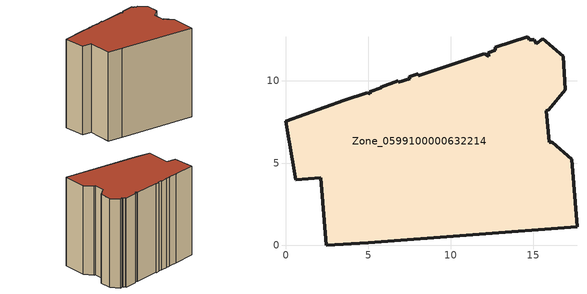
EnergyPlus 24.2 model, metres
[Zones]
Zone_0599100000632214
 floor ground (C_G): 16.93,9.44 15.93,8.24 15.78,8.18 15.96,6.25 16.14,6.27 17.34,5.22 17.65,1.13 4.98,0.17 2.43,0 2.12,4.1 0.58,3.99 0,7.53 3.52,8.8 4.93,9.27 5.1,9.21 5.09,9.32 5.79,9.55 5.74,9.6 6.81,9.98 6.82,9.9 7.5,10.12 7.49,10.23 8.02,10.42 8.02,10.3 12.04,11.63 12.3,11.47 12.26,11.71 12.69,11.85 12.69,12.03 14.67,12.68 14.7,12.62 14.76,12.47 15.05,12.49 15.17,12.24 15.58,12.53 16.82,11.49 z0
 wall outside (C_F): 0.58,3.99 2.12,4.1 2.43,0 4.98,0.17 17.65,1.13 17.34,5.22 16.14,6.27 15.96,6.25 15.78,8.18 15.93,8.24 16.93,9.44 16.82,11.49 15.58,12.53 15.17,12.24 15.05,12.49 14.76,12.47 14.7,12.62 14.67,12.68 12.69,12.03 12.69,11.85 12.26,11.71 12.3,11.47 12.04,11.63 8.02,10.3 8.02,10.42 7.49,10.23 7.5,10.12 6.82,9.9 6.81,9.98 5.74,9.6 5.79,9.55 5.09,9.32 5.1,9.21 4.93,9.27 3.52,8.8 0,7.53 0.58,3.99 z0:14.03
 roof outside (C_R): 12.3,11.47 12.04,11.63 8.02,10.3 8.02,10.42 7.49,10.23 7.5,10.12 6.82,9.9 6.81,9.98 5.74,9.6 5.79,9.55 5.09,9.32 5.1,9.21 4.93,9.27 3.52,8.8 0,7.53 0.58,3.99 2.12,4.1 2.43,0 4.98,0.17 17.65,1.13 17.34,5.22 16.14,6.27 15.96,6.25 15.78,8.18 15.93,8.24 16.93,9.44 16.82,11.49 15.58,12.53 15.17,12.24 15.05,12.49 14.76,12.47 14.7,12.62 14.67,12.68 12.69,12.03 12.69,11.85 12.26,11.71 z14.03
[BUILDING]
Pand.0599100000632214: North Axis=0; Terrain=City; Loads Convergence Tolerance Value=0.04; Temperature Convergence Tolerance Value=0.4; Solar Distribution=FullExterior; Maximum Number of Warmup Days=25; Minimum Number of Warmup Days=1
[Site:Location]
Rotterdam.The.Hague.AP_ZH_NLD Design_Conditions: Latitude=51.96; Longitude=4.45; Time Zone=1; Elevation=-4.5
[SITE:GROUNDTEMPERATURE:BUILDINGSURFACE]
18, 18, 18, 18, 18, 18, 18, 18, 18, 18, 18, 18
[MATERIAL] Thermal Absorptance=0.9; Solar Absorptance=0.7; Visible Absorptance=0.7
Name | Roughness | Thickness | Conductivity | Density | Specific Heat
G.TI.1946 | MediumSmooth | 0.15 | 1 | 540 | 1210
F.TI.1946 | Rough | 0.3 | 0.857143 | 1920 | 840
R.TI.1946 | MediumRough | 0.2 | 0.1 | 1500 | 1000
[CONSTRUCTION]
C_G: G.TI.1946
C_F: F.TI.1946
C_R: R.TI.1946
[ZONE]
Zone_0599100000632214: Type=1; Multiplier=1; Ceiling Height=Autocalculate; Volume=Autocalculate; Floor Area=autocalculate; Part of Total Floor Area=Yes
[ZONEINFILTRATION:DESIGNFLOWRATE]
Infil_Zone_0599100000632214: Zone or ZoneList or Space or SpaceList=Zone_0599100000632214; Schedule=AlwaysOn; Design Flow Rate Calculation Method=Flow/Area; Flow Rate per Floor Area=0.003; Constant Term Coefficient=1; Temperature Term Coefficient=0; Velocity Term Coefficient=0; Velocity Squared Term Coefficient=0
[HVACTEMPLATE:ZONE:IDEALLOADSAIRSYSTEM]
Zone_0599100000632214: Maximum Heating Supply Air Temperature=50; Minimum Cooling Supply Air Temperature=13; Maximum Heating Supply Air Humidity Ratio=0.0156; Minimum Cooling Supply Air Humidity Ratio=0.0077; Heating Limit=NoLimit; Cooling Limit=NoLimit; Dehumidification Control Type=ConstantSensibleHeatRatio; Cooling Sensible Heat Ratio=0.7; Dehumidification Setpoint=60; Humidification Control Type=None; Humidification Setpoint=30; Outdoor Air Method=None; Outdoor Air Flow Rate per Person=0.00944; Outdoor Air Flow Rate per Zone Floor Area=0; Outdoor Air Flow Rate per Zone=0; Demand Controlled Ventilation Type=None; Outdoor Air Economizer Type=NoEconomizer; Heat Recovery Type=None; Sensible Heat Recovery Effectiveness=0.7; Latent Heat Recovery Effectiveness=0.65
[ZONECONTROL:THERMOSTAT]
ThermostatControl_Zone_0599100000632214: Zone or ZoneList=Zone_0599100000632214; Control Type Schedule=DualSetpointControlType; Control 1=Thermostat_Zone_0599100000632214; Temperature Difference Between Cutout And Setpoint=0
[THERMOSTATSETPOINT:DUALSETPOINT]
Thermostat_Zone_0599100000632214: Heating Setpoint Temperature Schedule=HeatingSetpoint_Zone_0599100000632214; Cooling Setpoint Temperature Schedule=CoolingSetpoint_Zone_0599100000632214
[SCHEDULE:COMPACT]
HeatingSetpoint_Zone_0599100000632214: Through: 12/31, For: AllDays, Until: 24:00, 21
CoolingSetpoint_Zone_0599100000632214: Through: 12/31, For: AllDays, Until: 24:00, 24
DualSetpointControlType: Through: 12/31, For: AllDays, Until: 24:00, 4
AlwaysOn: Through: 12/31, For: AllDays, Until: 24:00, 1
